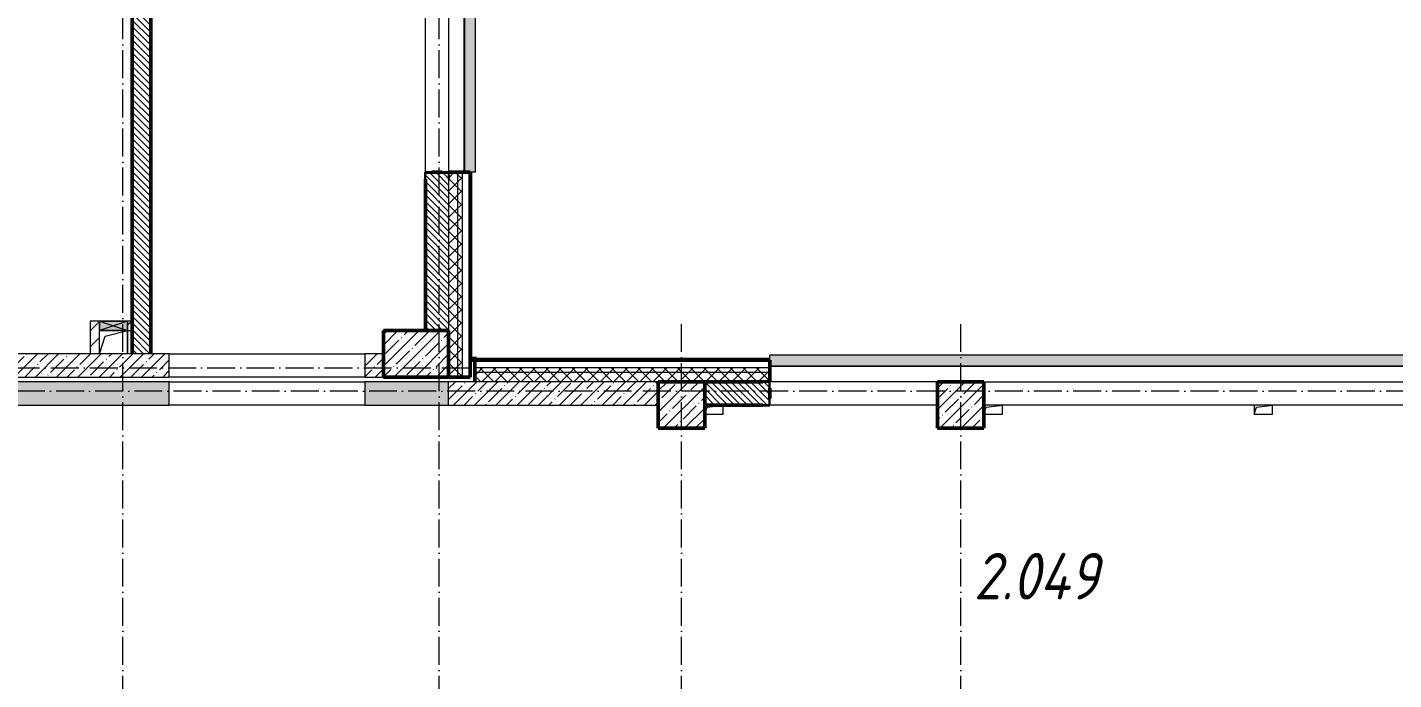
# Model space of a CAD drawing. Header units: millimetres. Extents: x -213536 to 1564669, y -45299 to 942238.
# Drawn here: x 3433 to 18108, y 465296 to 472304 of the extents above; entities that cross this region are included whole.
import ezdxf

# ---------------------------------------------------------------- set-up
doc = ezdxf.new("R2010")
doc.units = ezdxf.units.MM
doc.linetypes.add('50_200_ШТРИХ_1Т_ш5_п1_п1_', pattern=[700, 500, -100, 0, -100])
for name, color, linetype, lineweight in [('3.1) ЖБ окна 1.2 м', 102, 'Continuous', 30), ('A-DETL-GENF-OTLN', 7, 'Continuous', 9), ('A-FLOR-____-OTLN', 7, 'Continuous', 9), ('A-GENM-____-MCUT', 7, 'Continuous', 25), ('A-GENM-____-OTLN', 7, 'Continuous', 9), ('A-GENM-____-OTLN-1', 7, 'Continuous', 25), ('A-GLAZ-____-OTLN', 7, 'Continuous', 9), ('A-WALL-____-MCUT-1', 7, 'Continuous', 9), ('A-WALL-____-MCUT-2', 7, 'Continuous', 50), ('A-WALL-____-MCUT-3', 7, 'Continuous', 9), ('A-WALL-____-OTLN', 7, 'Continuous', 9), ('A-WALL-____-PATT-1', 7, 'Continuous', 9), ('A-WALL-FNSH-MCUT-1', 7, 'Continuous', 9), ('S-COLS-____-MCUT', 7, 'Continuous', 50), ('S-COLS-____-OTLN', 7, 'Continuous', 9), ('S-GRID-____-OTLN-1', 7, '50_200_ШТРИХ_1Т_ш5_п1_п1_', 9), ('Марки помещений', 7, 'Continuous', 9)]:
    doc.layers.add(name, color=color, linetype=linetype, lineweight=lineweight)
doc.layers.add('A-GLAZ-____-OTLN-1', color=7, linetype='Continuous', lineweight=9, true_color=0xc0c0c0)
doc.styles.add('ISOCPEUR_I_3', font='isocpeui.ttf', dxfattribs={"width": 0.85, "height": 2.2})
pattern_1 = [(45, (-15591.66, 459015.94), (-70.71068, 70.71068), []), (135, (-15591.66, 459015.94), (-70.71068, -70.71068), [])]
pattern_2 = [(45, (-15591.66, 459015.94), (-114.04925, 114.04925), []), (45, (-15477.61, 459015.94), (-114.04925, 114.04925), [201.612, -40.322, 3.353, -36.97])]
pattern_3 = [(135, (-15591.663, 459015.94), (-35.35534, -35.35534), [])]
pattern_4 = [(45, (-15591.66, 459015.94), (-85.53659, 85.53659), []), (45, (-15534.64, 459015.94), (-85.53659, 85.53659), [])]
pattern_5 = [(45, (-15591.66, 459015.94), (-84.8528, 84.8528), [])]

# ---------------------------------------------------------------- blocks, each defined once
blk = doc.blocks.new('BSC_Колонна _Прямоугольная - 500х500-V99-АР1_План отверстий 2 этажа в осях 1-64_А-ГГ')
at = {"layer": 'S-COLS-____-OTLN'}
h = blk.add_hatch(dxfattribs=at)
h.set_pattern_fill('FP_128', color=256, style=0, pattern_type=2)
h.set_pattern_definition([(45, (-26050, -9231.04), (-114.04925, 114.04925), []), (45, (-25935.95, -9231.04), (-114.04925, 114.04925), [201.613, -40.323, 3.353, -36.97])])
h.paths.add_polyline_path([(-250, -250), (250, -250), (250, 250), (-250, 250)], flags=0)
at = {"layer": 'S-COLS-____-MCUT'}
for p, q in [((250, 250), (-250, 250)), ((-250, 250), (-250, -250)), ((250, -250), (250, 250)), ((-250, -250), (250, -250))]:
    blk.add_line(p, q, dxfattribs=at)
blk = doc.blocks.new('BSC_Колонна _Прямоугольная - 500х700-V104-АР1_План отверстий 2 этажа в осях 1-64_А-ГГ')
at = {"layer": 'S-COLS-____-OTLN'}
h = blk.add_hatch(dxfattribs=at)
h.set_pattern_fill('FP_133', color=256, style=0, pattern_type=2)
h.set_pattern_definition([(315, (-9781.04, 23200), (114.0493, 114.0493), []), (315, (-9781.04, 23085.95), (114.0493, 114.0493), [201.613, -40.323, 3.353, -36.97])])
h.paths.add_polyline_path([(-250, 350), (-250, -350), (250, -350), (250, 350)], flags=0)
at = {"layer": 'S-COLS-____-MCUT'}
for p, q in [((250, 350), (-250, 350)), ((-250, 350), (-250, -350)), ((250, -350), (250, 350)), ((-250, -350), (250, -350))]:
    blk.add_line(p, q, dxfattribs=at)
blk = doc.blocks.new('Фахверк_СКБ_Уголок - 250_2700-27497298-АР1_План отверстий 2 этажа в осях 1-64_А-ГГ')
at = {"layer": 'A-GENM-____-MCUT'}
for p, q in [((200, 181), (125, 181)), ((125, 181), (125, 106)), ((131, 106), (131, 175)), ((131, 175), (200, 175)), ((200, 175), (200, 181)), ((125, 106), (131, 106)), ((131, -6), (125, -6)), ((125, -6), (125, -81)), ((125, -81), (200, -81)), ((131, -75), (131, -6)), ((200, -75), (131, -75)), ((200, -81), (200, -75))]:
    blk.add_line(p, q, dxfattribs=at)
blk = doc.blocks.new('AR_Отверстие прямоугольное _в плите_ - AR_Отверстие прямоугольное _в плите_-V166-АР1_План отверстий 2 этажа в осях 1-64_А-ГГ')
at = {"layer": 'A-GENM-____-OTLN'}
for p, q in [((-100, -50), (-75, 25)), ((-75, 25), (100, 50)), ((100, -50), (100, 50)), ((-100, -50), (100, -50))]:
    blk.add_line(p, q, dxfattribs=at)
blk = doc.blocks.new('AR_Отверстие прямоугольное _в плите_ - AR_Отверстие прямоугольное _в плите_-V171-АР1_План отверстий 2 этажа в осях 1-64_А-ГГ')
at = {"layer": 'A-GENM-____-OTLN'}
for p, q in [((-100, 50), (-100, -50)), ((-100, -50), (-75, 25)), ((-75, 25), (100, 50)), ((100, -50), (100, 50)), ((-100, -50), (100, -50))]:
    blk.add_line(p, q, dxfattribs=at)
blk = doc.blocks.new('AR_Отверстие прямоугольное _в плите_ - AR_Отверстие прямоугольное _в плите_-V188-АР1_План отверстий 2 этажа в осях 1-64_А-ГГ')
at = {"layer": 'A-GENM-____-OTLN'}
for p, q in [((-150, -125), (-88, 63)), ((-88, 63), (150, 125)), ((150, -125), (150, 125))]:
    blk.add_line(p, q, dxfattribs=at)
blk = doc.blocks.new('Отлив_СКБ - Отлив витража_120_НВФ-31885513-АР1_План отверстий 2 этажа в осях 1-64_А-ГГ')
at = {"layer": 'A-GLAZ-____-OTLN-1'}
for points in [[(7800, 2), (7800, 120), (0, 120), (0, 2), (4801, 2)], [(7800, 0), (7800, 2), (0, 2), (0, 0), (4801, 0)]]:
    blk.add_hatch(color=256, dxfattribs=at).paths.add_polyline_path(points, flags=0)
at = {"layer": 'A-GLAZ-____-OTLN'}
for p, q in [((0, 83), (0, 120)), ((7800, 120), (0, 120)), ((0, 2), (7800, 2)), ((7800, 120), (7800, 83)), ((7800, 0), (0, 0))]:
    blk.add_line(p, q, dxfattribs=at)
blk = doc.blocks.new('Отлив_СКБ - Отлив витража_120_НВФ-V194-АР1_План отверстий 2 этажа в осях 1-64_А-ГГ')
at = {"layer": 'A-GLAZ-____-OTLN-1'}
for points in [[(1800, -2), (1800, 0), (0, 0), (0, -2), (1544, -2)], [(1544, -120), (1800, -120), (1800, -2), (0, -2), (0, -120)]]:
    blk.add_hatch(color=256, dxfattribs=at).paths.add_polyline_path(points, flags=0)
at = {"layer": 'A-GLAZ-____-OTLN'}
for p, q in [((0, 0), (1800, 0)), ((1800, -2), (0, -2)), ((0, -120), (0, -83)), ((0, -120), (1800, -120)), ((1800, -83), (1800, -120))]:
    blk.add_line(p, q, dxfattribs=at)
blk = doc.blocks.new('Стены 9 - Стены 4-31627981-АР1_План отверстий 2 этажа в осях 1-64_А-ГГ')
at = {"layer": 'A-WALL-____-MCUT-2'}
for p, q in [((23850, 9731), (23800, 9731)), ((23800, 9731), (23800, 9711)), ((23800, 9711), (23850, 9711)), ((23850, 9711), (23850, 9731))]:
    blk.add_line(p, q, dxfattribs=at)
blk = doc.blocks.new('AR_Отверстие прямоугольное _в стене__БезПР - AR_Отверстие прямоугольное _в стене__БезПР-36428157-АР1_План отверстий 2 этажа в осях 1-64_А-ГГ')
at = {"layer": 'A-GLAZ-____-OTLN'}
blk.add_hatch(color=256, dxfattribs=at).paths.add_polyline_path([(150, -50), (150, 50), (-150, 50), (-150, -50)], flags=0)
at = {"layer": 'A-DETL-GENF-OTLN'}
for p, q in [((-150, -50), (-150, 50)), ((-150, 50), (150, 50)), ((150, 50), (-150, -50)), ((-150, 50), (150, -50)), ((150, 50), (-150, 50)), ((-150, 50), (-150, -50)), ((150, 50), (150, -50)), ((150, -50), (150, 50)), ((150, -50), (-150, -50)), ((-150, -50), (150, -50))]:
    blk.add_line(p, q, dxfattribs=at)
at = {"layer": 'A-GLAZ-____-OTLN'}
blk.add_line((150, 50), (-150, 50), dxfattribs=at)
blk = doc.blocks.new('2этаж')
at = {"layer": 'S-GRID-____-OTLN-1', "color": 251, "ltscale": 0.6, "true_color": 0x636466}
for p, q in [((4458.3, 454533.3), (4458.3, 508896.9)), ((7858.3, 454533.3), (7858.3, 508896.9)), ((10458.3, 454533.3), (10458.3, 469166.5)), ((13458.3, 454533.3), (13458.3, 469166.5)), ((-20260.4, 468647), (8278.9, 468647)), ((88482.7, 468397), (-20037.2, 468397))]:
    blk.add_line(p, q, dxfattribs=at)

msp = doc.modelspace()

# ---------------------------------------------------------------- hatches: boundary and pattern name
at = {"layer": 'A-WALL-____-PATT-1'}
h = msp.add_hatch(dxfattribs=at)
h.set_pattern_fill('FP_1', color=256, style=0, pattern_type=2)
h.set_pattern_definition(pattern_1)
h.paths.add_polyline_path([(8058.3, 468547), (8058.3, 470747), (7964.3, 470747), (7964.3, 470672), (7958.3, 470672), (7958.3, 468547)], flags=0)
h.paths.add_polyline_path([(7964.3, 472547), (8058.3, 472547), (8058.3, 473747), (7964.3, 473747), (7964.3, 473672), (7958.3, 473672), (7958.3, 472622), (7964.3, 472622), (7964.3, 472553)], flags=0)
h.paths.add_polyline_path([(8058.3, 475547), (8058.3, 476747), (7958.3, 476747), (7958.3, 475622), (7964.3, 475622), (7964.3, 475547)], flags=0)
h.paths.add_polyline_path([(8058.3, 478547), (8058.3, 479747), (7964.3, 479747), (7964.3, 479672), (7958.3, 479672), (7958.3, 478622), (7964.3, 478622), (7964.3, 478547)], flags=0)
h.paths.add_polyline_path([(7958.3, 481547), (8058.3, 481547), (8058.3, 482747), (7964.3, 482747), (7964.3, 482672), (7958.3, 482672), (7958.3, 482047)], flags=0)
h.paths.add_polyline_path([(7964.3, 484547), (8058.3, 484547), (8058.3, 485747), (7958.3, 485747), (7958.3, 484622), (7964.3, 484622), (7964.3, 484553)], flags=0)
h.paths.add_polyline_path([(8058.3, 487547), (8058.3, 488747), (7964.3, 488747), (7964.3, 488672), (7958.3, 488672), (7958.3, 487622), (7964.3, 487622), (7964.3, 487547)], flags=0)
h.paths.add_polyline_path([(8058.3, 490547), (8058.3, 491747), (7958.3, 491747), (7958.3, 490622), (7964.3, 490622), (7964.3, 490547)], flags=0)
h.paths.add_polyline_path([(7964.3, 493547), (8058.3, 493547), (8058.3, 494747), (7964.3, 494747), (7964.3, 494672), (7958.3, 494672), (7958.3, 493622), (7964.3, 493622), (7964.3, 493553)], flags=0)
h.paths.add_polyline_path([(7964.3, 496547), (8058.3, 496547), (8058.3, 497747), (7958.3, 497747), (7958.3, 496622), (7964.3, 496622), (7964.3, 496553)], flags=0)
h.paths.add_polyline_path([(8058.3, 499547), (8058.3, 500797), (7964.3, 500797), (7964.3, 500722), (7958.3, 500722), (7958.3, 499622), (7964.3, 499622), (7964.3, 499547)], flags=0)
h.paths.add_polyline_path([(8058.3, 502597), (8058.3, 506747), (7958.3, 506747), (7958.3, 502597)], flags=0)
h = msp.add_hatch(dxfattribs=at)
h.set_pattern_fill('FP_1', color=256, style=0, pattern_type=2)
h.set_pattern_definition(pattern_1)
h.paths.add_polyline_path([(8108.3, 468547), (8108.3, 470747), (8058.3, 470747), (8058.3, 468547)], flags=0)
h.paths.add_polyline_path([(8058.3, 472547), (8108.3, 472547), (8108.3, 473747), (8058.3, 473747), (8058.3, 473511.8)], flags=0)
h.paths.add_polyline_path([(8058.3, 475547), (8108.3, 475547), (8108.3, 476747), (8058.3, 476747)], flags=0)
h.paths.add_polyline_path([(8108.3, 478547), (8108.3, 479747), (8058.3, 479747), (8058.3, 478547)], flags=0)
h.paths.add_polyline_path([(8108.3, 481547), (8108.3, 482747), (8058.3, 482747), (8058.3, 481547)], flags=0)
h.paths.add_polyline_path([(8108.3, 484547), (8108.3, 485747), (8058.3, 485747), (8058.3, 484547)], flags=0)
h.paths.add_polyline_path([(8108.3, 487547), (8108.3, 488747), (8058.3, 488747), (8058.3, 487547)], flags=0)
h.paths.add_polyline_path([(8108.3, 490547), (8108.3, 491747), (8058.3, 491747), (8058.3, 490547)], flags=0)
h.paths.add_polyline_path([(8108.3, 493547), (8108.3, 494747), (8058.3, 494747), (8058.3, 493547)], flags=0)
h.paths.add_polyline_path([(8108.3, 496547), (8108.3, 497747), (8058.3, 497747), (8058.3, 496547)], flags=0)
h.paths.add_polyline_path([(8108.3, 499547), (8108.3, 500797), (8058.3, 500797), (8058.3, 499547)], flags=0)
h.paths.add_polyline_path([(8108.3, 502597), (8108.3, 506847), (8058.3, 506847), (8058.3, 502597)], flags=0)
h = msp.add_hatch(dxfattribs=at)
h.set_pattern_fill('FP_3', color=256, style=0, pattern_type=2)
h.set_pattern_definition(pattern_4)
h.paths.add_polyline_path([(8208.3, 468737), (8208.3, 470747), (8188.3, 470747), (8188.3, 468737)], flags=0)
h.paths.add_polyline_path([(8208.3, 472547), (8208.3, 473747), (8188.3, 473747), (8188.3, 472547)], flags=0)
h.paths.add_polyline_path([(8208.3, 475547), (8208.3, 476747), (8188.3, 476747), (8188.3, 475547)], flags=0)
h.paths.add_polyline_path([(8208.3, 478547), (8208.3, 479747), (8188.3, 479747), (8188.3, 478547)], flags=0)
h.paths.add_polyline_path([(8208.3, 481547), (8208.3, 482747), (8188.3, 482747), (8188.3, 481547)], flags=0)
h.paths.add_polyline_path([(8208.3, 484547), (8208.3, 485747), (8188.3, 485747), (8188.3, 484547)], flags=0)
h.paths.add_polyline_path([(8208.3, 487547), (8208.3, 488747), (8188.3, 488747), (8188.3, 487547)], flags=0)
h.paths.add_polyline_path([(8208.3, 490547), (8208.3, 491747), (8188.3, 491747), (8188.3, 490547)], flags=0)
h.paths.add_polyline_path([(8188.3, 493547), (8208.3, 493547), (8208.3, 494747), (8188.3, 494747), (8188.3, 494151.6)], flags=0)
h.paths.add_polyline_path([(8208.3, 496547), (8208.3, 497747), (8188.3, 497747), (8188.3, 496547)], flags=0)
h.paths.add_polyline_path([(8208.3, 499547), (8208.3, 500567), (8188.3, 500567), (8188.3, 499547)], flags=0)
h = msp.add_hatch(dxfattribs=at)
h.set_pattern_fill('FP_6', color=256, style=0, pattern_type=2)
h.set_pattern_definition(pattern_3)
h.paths.add_polyline_path([(4758.3, 468797), (4758.3, 473247), (4558.3, 473247), (4558.3, 468797)], flags=0)
h = msp.add_hatch(dxfattribs=at)
h.set_pattern_fill('FP_6', color=256, style=0, pattern_type=2)
h.set_pattern_definition(pattern_3)
h.paths.add_polyline_path([(7708.3, 469047), (7958.3, 469047), (7957.5, 470741), (7889.3, 470741), (7889.3, 470747), (7777.3, 470747), (7777.3, 470741), (7708.3, 470741), (7708.3, 470071.8)], flags=0)
h.paths.add_polyline_path([(7889.3, 472547), (7889.3, 472553), (7958.3, 472553), (7958.3, 472947), (7708.3, 472947), (7708.3, 472553), (7777.3, 472553), (7777.3, 472547)], flags=0)
h = msp.add_hatch(dxfattribs=at)
h.set_pattern_fill('FP_4', color=256, style=0, pattern_type=2)
h.set_pattern_definition(pattern_5)
h.paths.add_polyline_path([(4108.3, 468797), (4208.3, 468797), (4208.3, 469147), (4108.3, 469147)], flags=0)
h = msp.add_hatch(dxfattribs=at)
h.set_pattern_fill('FP_4', color=256, style=0, pattern_type=2)
h.set_pattern_definition(pattern_5)
h.paths.add_polyline_path([(4558.3, 469047), (4558.3, 469147), (4508.3, 469147), (4508.3, 469047)], flags=0)
h = msp.add_hatch(dxfattribs=at)
h.set_pattern_fill('FP_25', color=256, style=0, pattern_type=2)
h.set_pattern_definition(pattern_2)
h.paths.add_polyline_path([(7258.3, 468547), (7258.3, 468797), (7058.3, 468797), (7058.3, 468547)], flags=0)
h.paths.add_polyline_path([(4958.3, 468547), (4958.3, 468797), (-2691.7, 468797), (-2691.7, 468547), (2069.3, 468547)], flags=0)
h.paths.add_polyline_path([(-5000.6, 468547), (-4791.7, 468547), (-4791.7, 468797), (-5491.7, 468797), (-5491.7, 468547)], flags=0)
h = msp.add_hatch(dxfattribs=at)
h.set_pattern_fill('FP_3', color=256, style=0, pattern_type=2)
h.set_pattern_definition(pattern_4)
h.paths.add_polyline_path([(22723.3, 468727), (22723.3, 468747), (22208.3, 468747), (22208.3, 468727)], flags=0)
h.paths.add_polyline_path([(20408.3, 468727), (20408.3, 468747), (19208.3, 468747), (19208.3, 468727), (19743.9, 468727)], flags=0)
h.paths.add_polyline_path([(11408.3, 468727), (11408.3, 468747), (8258.3, 468747), (8258.3, 468727), (9139.1, 468727)], flags=0)
h = msp.add_hatch(dxfattribs=at)
h.set_pattern_fill('FP_1', color=256, style=0, pattern_type=2)
h.set_pattern_definition(pattern_1)
h.paths.add_polyline_path([(58758.3, 468597), (58758.3, 468647), (52408.3, 468647), (52408.3, 468597), (58628.1, 468597)], flags=0)
h.paths.add_polyline_path([(49790.8, 468597), (50608.3, 468597), (50608.3, 468647), (49408.3, 468647), (49408.3, 468597)], flags=0)
h.paths.add_polyline_path([(47608.3, 468597), (47608.3, 468647), (46408.3, 468647), (46408.3, 468597), (47139.6, 468597)], flags=0)
h.paths.add_polyline_path([(44608.3, 468597), (44608.3, 468647), (43408.3, 468647), (43408.3, 468597), (44488.4, 468597)], flags=0)
h.paths.add_polyline_path([(41608.3, 468597), (41608.3, 468647), (40408.3, 468647), (40408.3, 468597), (40953.5, 468597)], flags=0)
h.paths.add_polyline_path([(37408.3, 468597), (38608.3, 468597), (38608.3, 468647), (37408.3, 468647)], flags=0)
h.paths.add_polyline_path([(34408.3, 468597), (35608.3, 468597), (35608.3, 468647), (34408.3, 468647)], flags=0)
h.paths.add_polyline_path([(32116.2, 468597), (32608.3, 468597), (32608.3, 468647), (31408.3, 468647), (31408.3, 468597)], flags=0)
h.paths.add_polyline_path([(29608.3, 468597), (29608.3, 468647), (28408.3, 468647), (28408.3, 468597), (28581.3, 468597)], flags=0)
h.paths.add_polyline_path([(26608.3, 468597), (26608.3, 468647), (25408.3, 468647), (25408.3, 468597), (25930.1, 468597)], flags=0)
h.paths.add_polyline_path([(22208.3, 468597), (23608.3, 468597), (23608.3, 468647), (22208.3, 468647)], flags=0)
h.paths.add_polyline_path([(20408.3, 468597), (20408.3, 468647), (19208.3, 468647), (19208.3, 468597), (19743.9, 468597)], flags=0)
h.paths.add_polyline_path([(11408.3, 468597), (11408.3, 468647), (8238.3, 468647), (8238.3, 468597), (9139.1, 468597)], flags=0)
h = msp.add_hatch(dxfattribs=at)
h.set_pattern_fill('FP_1', color=256, style=0, pattern_type=2)
h.set_pattern_definition(pattern_1)
h.paths.add_polyline_path([(58758.3, 468497), (58758.3, 468597), (52408.3, 468597), (52408.3, 468503), (52483.3, 468503), (52483.3, 468497), (58628.1, 468497)], flags=0)
h.paths.add_polyline_path([(49790.8, 468497), (50533.3, 468497), (50533.3, 468503), (50608.3, 468503), (50608.3, 468597), (49408.3, 468597), (49408.3, 468503), (49483.3, 468503), (49483.3, 468497)], flags=0)
h.paths.add_polyline_path([(47533.3, 468497), (47533.3, 468503), (47608.3, 468503), (47608.3, 468597), (46408.3, 468597), (46408.3, 468503), (46483.3, 468503), (46483.3, 468497), (47258.3, 468497)], flags=0)
h.paths.add_polyline_path([(43758.3, 468497), (44533.3, 468497), (44533.3, 468503), (44608.3, 468503), (44608.3, 468597), (43408.3, 468597), (43408.3, 468503), (43483.3, 468503), (43483.3, 468497), (43604.7, 468497)], flags=0)
h.paths.add_polyline_path([(40953.5, 468497), (41533.3, 468497), (41533.3, 468503), (41608.3, 468503), (41608.3, 468597), (40408.3, 468597), (40408.3, 468503), (40483.3, 468503), (40483.3, 468497)], flags=0)
h.paths.add_polyline_path([(38258.3, 468497), (38533.3, 468497), (38533.3, 468503), (38608.3, 468503), (38608.3, 468597), (37408.3, 468597), (37408.3, 468503), (37483.3, 468503), (37483.3, 468497), (37758.3, 468497)], flags=0)
h.paths.add_polyline_path([(35258.3, 468497), (35533.3, 468497), (35533.3, 468503), (35608.3, 468503), (35608.3, 468597), (34408.3, 468597), (34408.3, 468503), (34483.3, 468503), (34483.3, 468497), (34767.4, 468497)], flags=0)
h.paths.add_polyline_path([(32533.3, 468497), (32533.3, 468503), (32608.3, 468503), (32608.3, 468597), (31408.3, 468597), (31408.3, 468503), (31483.3, 468503), (31483.3, 468497), (32116.2, 468497)], flags=0)
h.paths.add_polyline_path([(29533.3, 468497), (29533.3, 468503), (29608.3, 468503), (29608.3, 468597), (28408.3, 468597), (28408.3, 468503), (28483.3, 468503), (28483.3, 468497), (29258.3, 468497)], flags=0)
h.paths.add_polyline_path([(25483.3, 468497), (26533.3, 468497), (26533.3, 468503), (26608.3, 468503), (26608.3, 468597), (25408.3, 468597), (25408.3, 468503), (25483.3, 468503)], flags=0)
h.paths.add_polyline_path([(23258.3, 468497), (23533.3, 468497), (23533.3, 468503), (23608.3, 468503), (23608.3, 468597), (22208.3, 468597), (22208.3, 468497), (22708.3, 468497)], flags=0)
h.paths.add_polyline_path([(19743.9, 468497), (20333.3, 468497), (20333.3, 468503), (20408.3, 468503), (20408.3, 468597), (19208.3, 468597), (19208.3, 468497), (19708.3, 468497)], flags=0)
h.paths.add_polyline_path([(11333.3, 468497), (11333.3, 468503), (11408.3, 468503), (11408.3, 468597), (8238.3, 468597), (8238.3, 468497), (10708.3, 468497)], flags=0)
h = msp.add_hatch(dxfattribs=at)
h.set_pattern_fill('FP_25', color=256, style=0, pattern_type=2)
h.set_pattern_definition(pattern_2)
h.paths.add_polyline_path([(7058.3, 468247), (7958.3, 468247), (7958.3, 468497), (7058.3, 468497)], flags=0)
h.paths.add_polyline_path([(4958.3, 468247), (4958.3, 468497), (-2691.7, 468497), (-2691.7, 468247), (2069.3, 468247)], flags=0)
h.paths.add_polyline_path([(-4791.7, 468247), (-4791.7, 468497), (-5991.7, 468497), (-5991.7, 468247), (-5000.6, 468247)], flags=0)
h.paths.add_polyline_path([(-10303, 468247), (-9991.7, 468247), (-9991.7, 468497), (-17541.7, 468497), (-17541.7, 468247), (-12070.4, 468247)], flags=0)
h = msp.add_hatch(dxfattribs=at)
h.set_pattern_fill('FP_25', color=256, style=0, pattern_type=2)
h.set_pattern_definition(pattern_2)
h.paths.add_polyline_path([(10208.3, 468247), (10208.3, 468497), (7958.3, 468497), (7958.3, 468247), (9139.1, 468247)], flags=0)
h = msp.add_hatch(dxfattribs=at)
h.set_pattern_fill('FP_6', color=256, style=0, pattern_type=2)
h.set_pattern_definition(pattern_3)
h.paths.add_polyline_path([(11333.3, 468247), (11402.3, 468247), (11402.3, 468316), (11408.3, 468316), (11408.3, 468428), (11402.3, 468428), (11402.3, 468497), (10708.3, 468497), (10708.3, 468247)], flags=0)
at = {"layer": 'S-COLS-____-OTLN'}
h = msp.add_hatch(dxfattribs=at)
h.set_pattern_fill('FP_25', color=256, style=0, pattern_type=2)
h.set_pattern_definition(pattern_2)
h.paths.add_polyline_path([(13208.3, 467997), (13708.3, 467997), (13708.3, 468497), (13208.3, 468497)], flags=0)

# ---------------------------------------------------------------- linework, layer by layer
at = {"layer": 'A-FLOR-____-OTLN'}
msp.add_line((4508.3, 469047), (4508.3, 468797), dxfattribs=at)
at = {"layer": 'A-WALL-____-MCUT-1'}
for p, q in [((4958.3, 468797), (1108.3, 468797)), ((4958.3, 468547), (4958.3, 468797)), ((7258.3, 468797), (7058.3, 468797)), ((7058.3, 468797), (7058.3, 468547)), ((-2691.7, 468547), (4958.3, 468547)), ((4958.3, 468497), (-2691.7, 468497)), ((4958.3, 468247), (4958.3, 468497)), ((7058.3, 468547), (7258.3, 468547)), ((7058.3, 468497), (7058.3, 468247)), ((10208.3, 468497), (7058.3, 468497)), ((7958.3, 468247), (7958.3, 468497)), ((-2691.7, 468247), (4958.3, 468247)), ((7058.3, 468247), (10208.3, 468247))]:
    msp.add_line(p, q, dxfattribs=at)
at = {"layer": 'A-WALL-____-MCUT-2'}
for p, q in [((4758.3, 468797), (4758.3, 473447)), ((4558.3, 473247), (4558.3, 468797)), ((7708.3, 470672), (7708.3, 469047)), ((7889.3, 470747), (7777.3, 470747)), ((8188.3, 470747), (7964.3, 470747)), ((8188.3, 468547), (8188.3, 470747)), ((11408.3, 468727), (8238.3, 468727)), ((8238.3, 468727), (8238.3, 468497)), ((11408.3, 468503), (11408.3, 468727)), ((7958.3, 468547), (8188.3, 468547)), ((10708.3, 468497), (11333.3, 468497)), ((11408.3, 468316), (11408.3, 468428)), ((10708.3, 468247), (11333.3, 468247))]:
    msp.add_line(p, q, dxfattribs=at)
at = {"layer": 'A-WALL-____-MCUT-3'}
for p, q in [((7958.3, 470672), (7958.3, 469047)), ((8058.3, 468547), (8058.3, 470747)), ((8108.3, 468547), (8108.3, 470747)), ((11408.3, 468647), (8238.3, 468647)), ((11408.3, 468597), (8238.3, 468597))]:
    msp.add_line(p, q, dxfattribs=at)
at = {"layer": 'A-WALL-____-OTLN'}
for p, q in [((7708.3, 470747), (7708.3, 472547)), ((7958.3, 472547), (7958.3, 470747)), ((4958.3, 468797), (7058.3, 468797)), ((7058.3, 468547), (4958.3, 468547)), ((4958.3, 468497), (7058.3, 468497)), ((13208.3, 468497), (11408.3, 468497)), ((13708.3, 468497), (13708.3, 468497)), ((13708.3, 468497), (19208.3, 468497)), ((7058.3, 468247), (4958.3, 468247)), ((13208.3, 468247), (11408.3, 468247)), ((19208.3, 468247), (13708.3, 468247))]:
    msp.add_line(p, q, dxfattribs=at)
at = {"layer": 'A-WALL-FNSH-MCUT-1'}
for p, q in [((8208.3, 470747), (8188.3, 470747)), ((8208.3, 468737), (8208.3, 470747)), ((4208.3, 469147), (4108.3, 469147)), ((4108.3, 469147), (4108.3, 468797)), ((4208.3, 468797), (4208.3, 469047)), ((4558.3, 469147), (4508.3, 469147)), ((4508.3, 469047), (4558.3, 469047)), ((8188.3, 468737), (8208.3, 468737)), ((11408.3, 468747), (8258.3, 468747)), ((8258.3, 468747), (8258.3, 468727)), ((11408.3, 468727), (11408.3, 468747)), ((11408.3, 468727), (11408.3, 468727))]:
    msp.add_line(p, q, dxfattribs=at)
at = {"layer": 'S-COLS-____-MCUT'}
for p, q in [((13708.3, 468497), (13208.3, 468497)), ((13208.3, 468497), (13208.3, 467997)), ((13708.3, 467997), (13708.3, 468497)), ((13208.3, 467997), (13708.3, 467997))]:
    msp.add_line(p, q, dxfattribs=at)

# ---------------------------------------------------------------- block references
at = {"layer": '3.1) ЖБ окна 1.2 м'}
msp.add_blockref('2этаж', (0, 0), dxfattribs=at)
at = {"layer": 'A-GENM-____-OTLN'}
for name, p in [('AR_Отверстие прямоугольное _в плите_ - AR_Отверстие прямоугольное _в плите_-V188-АР1_План отверстий 2 этажа в осях 1-64_А-ГГ', (4358.3, 468922)), ('AR_Отверстие прямоугольное _в плите_ - AR_Отверстие прямоугольное _в плите_-V166-АР1_План отверстий 2 этажа в осях 1-64_А-ГГ', (10808.3, 468197)), ('AR_Отверстие прямоугольное _в плите_ - AR_Отверстие прямоугольное _в плите_-V166-АР1_План отверстий 2 этажа в осях 1-64_А-ГГ', (13808.3, 468197)), ('AR_Отверстие прямоугольное _в плите_ - AR_Отверстие прямоугольное _в плите_-V171-АР1_План отверстий 2 этажа в осях 1-64_А-ГГ', (16708.3, 468197))]:
    msp.add_blockref(name, p, dxfattribs=at)
at = {"layer": 'A-GENM-____-OTLN-1'}
for p, rotation in [((7783.3, 470872), 269.9999999999999), ((11533.3, 468422), 180)]:
    msp.add_blockref('Фахверк_СКБ_Уголок - 250_2700-27497298-АР1_План отверстий 2 этажа в осях 1-64_А-ГГ', p, dxfattribs=dict(at, rotation=rotation))
at = {"layer": 'A-GLAZ-____-OTLN', "rotation": 90}
msp.add_blockref('Отлив_СКБ - Отлив витража_120_НВФ-V194-АР1_План отверстий 2 этажа в осях 1-64_А-ГГ', (8125.3, 470747), dxfattribs=at)
at = {"layer": 'A-GLAZ-____-OTLN'}
for name, p in [('AR_Отверстие прямоугольное _в стене__БезПР - AR_Отверстие прямоугольное _в стене__БезПР-36428157-АР1_План отверстий 2 этажа в осях 1-64_А-ГГ', (4358.3, 469097)), ('Отлив_СКБ - Отлив витража_120_НВФ-31885513-АР1_План отверстий 2 этажа в осях 1-64_А-ГГ', (11408.3, 468664))]:
    msp.add_blockref(name, p, dxfattribs=at)
at = {"layer": 'A-WALL-____-OTLN'}
msp.add_blockref('Стены 9 - Стены 4-31627981-АР1_План отверстий 2 этажа в осях 1-64_А-ГГ', (-15591.7, 459015.9), dxfattribs=at)
at = {"layer": 'S-COLS-____-OTLN', "rotation": 89.9999999999999}
msp.add_blockref('BSC_Колонна _Прямоугольная - 500х700-V104-АР1_План отверстий 2 этажа в осях 1-64_А-ГГ', (7608.3, 468797), dxfattribs=at)
at = {"layer": 'S-COLS-____-OTLN'}
msp.add_blockref('BSC_Колонна _Прямоугольная - 500х500-V99-АР1_План отверстий 2 этажа в осях 1-64_А-ГГ', (10458.3, 468247), dxfattribs=at)

# ---------------------------------------------------------------- texts
at = {"layer": 'Марки помещений', "insert": (13599.1, 466657.7), "char_height": 500, "width": 817.721, "attachment_point": 1, "style": 'ISOCPEUR_I_3'}
msp.add_mtext('2.049', dxfattribs=at)

doc.saveas('drawing.dxf')
